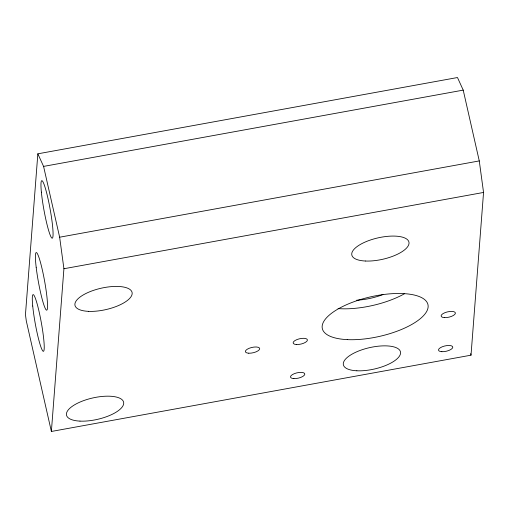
<?xml version="1.0" encoding="UTF-8"?>
<svg xmlns="http://www.w3.org/2000/svg" width="509" height="509" viewBox="0 0 509 509"><rect width="100%" height="100%" fill="white"/><g stroke="black" fill="none" stroke-linecap="round" stroke-linejoin="round"><path stroke-width="0.76" d="M37.844 153.82L25.45 314.657L26.303 320.963L51.377 431.467L471.01 355.18L483.55 192.453L479.274 160.92L463.215 90.125L457.476 77.533L37.844 153.82L43.583 166.405L59.642 237.207L63.918 268.739L51.377 431.467M43.583 166.405L463.215 90.125M59.642 237.207L479.274 160.92M63.918 268.739L483.55 192.453M470.66 353.634L471.01 355.18M404.451 293.769A54.164 20.271 -12.8 0 1 338.052 308.6M382.978 294.546A34.154 12.782 -12.8 0 1 356.675 300.208M32.722 306.036A28.79 3.067 79.7 0 0 42.96 351.127A28.79 3.067 79.7 0 0 39.129 311.826A28.79 3.067 79.7 0 0 32.722 306.036M36.177 267.257A29.28 3.124 79.7 0 0 46.688 310.159A29.28 3.124 79.7 0 0 41.56 266.633A29.28 3.124 79.7 0 0 36.177 267.257M79.983 421.115A29.28 10.956 -12.8 0 0 123.7 403.472A29.28 10.956 -12.8 0 0 81.497 401.442A29.28 10.956 -12.8 0 0 79.983 421.115M347.24 339.624A54.164 20.271 -12.8 0 0 428.12 306.978A54.164 20.271 -12.8 0 0 350.046 303.224A54.164 20.271 -12.8 0 0 347.24 339.624M356.847 370.787A29.28 10.956 -12.8 0 0 400.564 353.138A29.28 10.956 -12.8 0 0 358.361 351.115A29.28 10.956 -12.8 0 0 356.847 370.787M293.878 378.607A7.317 2.742 -12.8 0 0 304.808 374.191A7.317 2.742 -12.8 0 0 294.259 373.682A7.317 2.742 -12.8 0 0 293.878 378.607M441.857 351.7A7.317 2.742 -12.8 0 0 452.787 347.291A7.317 2.742 -12.8 0 0 442.238 346.782A7.317 2.742 -12.8 0 0 441.857 351.7M296.505 344.529A7.317 2.742 -12.8 0 0 307.43 340.12A7.317 2.742 -12.8 0 0 296.881 339.611A7.317 2.742 -12.8 0 0 296.505 344.529M444.484 317.629A7.317 2.742 -12.8 0 0 455.409 313.213A7.317 2.742 -12.8 0 0 444.86 312.711A7.317 2.742 -12.8 0 0 444.484 317.629M365.303 261.015A29.28 10.956 -12.8 0 0 409.02 243.372A29.28 10.956 -12.8 0 0 366.817 241.342A29.28 10.956 -12.8 0 0 365.303 261.015M248.767 353.208A7.317 2.736 -12.8 0 0 259.698 348.792A7.317 2.736 -12.8 0 0 249.149 348.29A7.317 2.736 -12.8 0 0 248.767 353.208M88.439 311.349A29.28 10.956 -12.8 0 0 132.162 293.706A29.28 10.956 -12.8 0 0 89.959 291.682A29.28 10.956 -12.8 0 0 88.439 311.349M41.375 192.16A29.28 3.124 79.7 0 0 51.778 238.015A29.28 3.124 79.7 0 0 47.884 198.052A29.28 3.124 79.7 0 0 41.375 192.16"/></g></svg>
